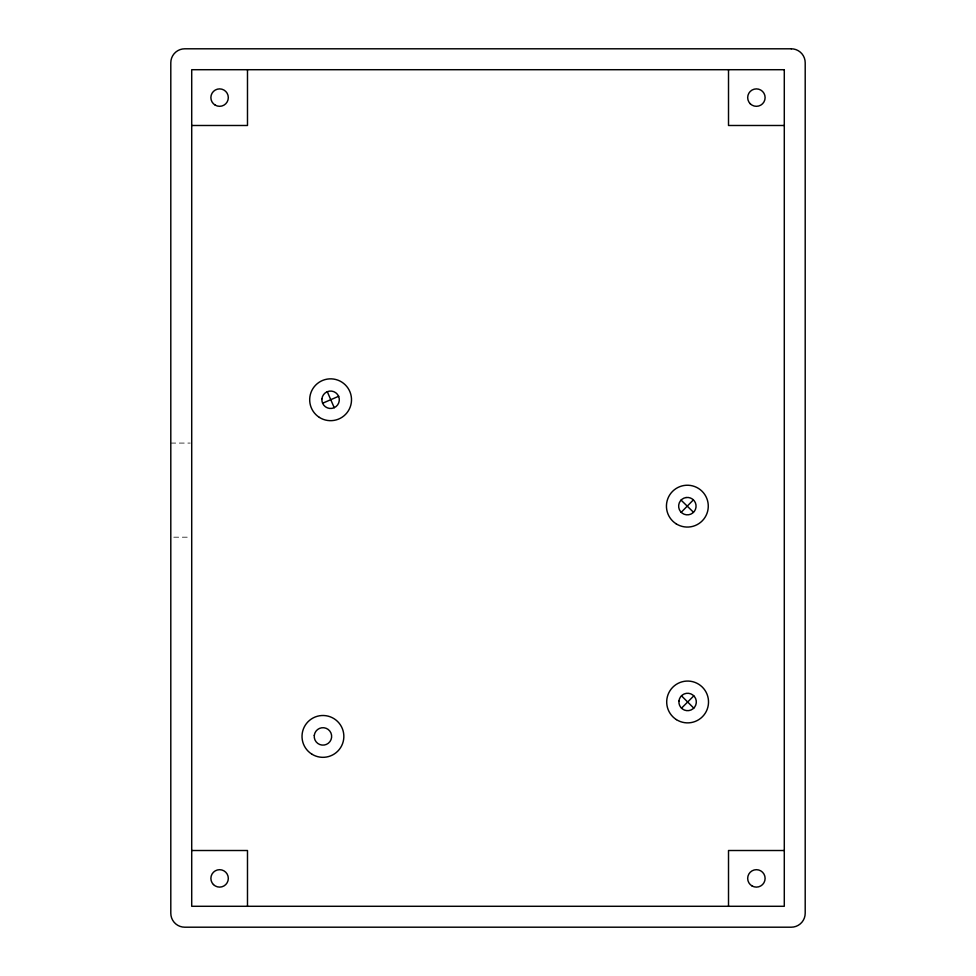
<?xml version="1.0" encoding="UTF-8"?>
<svg xmlns="http://www.w3.org/2000/svg" width="976" height="976" viewBox="0 0 976 976"><rect width="100%" height="100%" fill="white"/><g stroke="black" fill="none" stroke-linecap="round" stroke-linejoin="round"><path stroke-width="0.73" stroke-dasharray="4.88 3.66" d="M170.8 443.08L190.222 443.08M173.789 537.19L190.222 537.19"/><path stroke-width="1.46" d="M681.15 512.376L693.338 499.932M681.504 708.173L693.826 695.839M322.763 403.173L338.757 396.232M686.079 497.528L688.348 497.492A8.711 8.711 0 0 1 695.986 504.873L696.022 507.142A8.711 8.711 0 0 1 688.641 514.767L686.36 514.803A8.711 8.711 0 0 1 678.735 507.435L678.698 505.153A8.711 8.711 0 0 1 686.079 497.528M191.711 125.489L247.489 125.489L247.489 69.711M784.289 125.489L728.511 125.489L728.511 69.711M191.711 850.511L247.489 850.511L247.489 906.289M784.289 850.511L728.511 850.511L728.511 906.289M681.016 500.054L693.472 512.254M681.504 695.839L693.826 708.173M327.289 391.705L334.231 407.7M321.934 398.769L321.97 401.038A8.711 8.711 0 0 0 329.595 408.419L331.877 408.383A8.711 8.711 0 0 0 339.258 400.758L339.221 398.476A8.711 8.711 0 0 0 331.584 391.108L329.315 391.144A8.711 8.711 0 0 0 321.934 398.769M314.284 735.416L314.321 737.697A8.711 8.711 0 0 0 321.946 745.066L324.227 745.03A8.711 8.711 0 0 0 331.596 737.405L331.559 735.135A8.711 8.711 0 0 0 323.934 727.754L321.665 727.791A8.711 8.711 0 0 0 314.284 735.416M678.954 700.975L678.991 703.245A8.711 8.711 0 0 0 686.616 710.626L688.897 710.589A8.711 8.711 0 0 0 696.266 702.964L696.23 700.683A8.711 8.711 0 0 0 688.605 693.314L686.335 693.35A8.711 8.711 0 0 0 678.954 700.975M791.255 48.8L184.745 48.8A13.945 13.945 0 0 0 170.8 62.745L170.8 913.255A13.945 13.945 0 0 0 184.745 927.2L791.255 927.2A13.945 13.945 0 0 0 805.2 913.255L805.2 62.745A13.945 13.945 0 0 0 791.255 48.8M784.289 69.711L191.711 69.711L191.711 906.289L784.289 906.289L784.289 69.711M750.239 103.761A8.711 8.711 0 0 0 764.818 99.857A8.711 8.711 0 0 0 754.143 89.182A8.711 8.711 0 0 0 750.239 103.761M752.045 885.952A8.711 8.711 0 0 0 765.111 878.4A8.711 8.711 0 0 0 752.045 870.848A8.711 8.711 0 0 0 752.045 885.952M215.245 105.152A8.711 8.711 0 0 0 228.311 97.6A8.711 8.711 0 0 0 215.245 90.048A8.711 8.711 0 0 0 215.245 105.152M213.439 884.561A8.711 8.711 0 0 0 228.018 880.657A8.711 8.711 0 0 0 217.343 869.982A8.711 8.711 0 0 0 213.439 884.561M676.392 719.617A20.911 20.911 0 0 0 708.503 702.854A20.911 20.911 0 0 0 677.93 683.432A20.911 20.911 0 0 0 676.392 719.617M319.384 417.411A20.911 20.911 0 0 0 351.494 400.648A20.911 20.911 0 0 0 320.909 381.226A20.911 20.911 0 0 0 319.384 417.411M311.722 754.07A20.911 20.911 0 0 0 343.833 737.295A20.911 20.911 0 0 0 313.259 717.872A20.911 20.911 0 0 0 311.722 754.07M676.148 523.807A20.911 20.911 0 0 0 708.259 507.032A20.911 20.911 0 0 0 677.673 487.61A20.911 20.911 0 0 0 676.148 523.807"/></g></svg>
